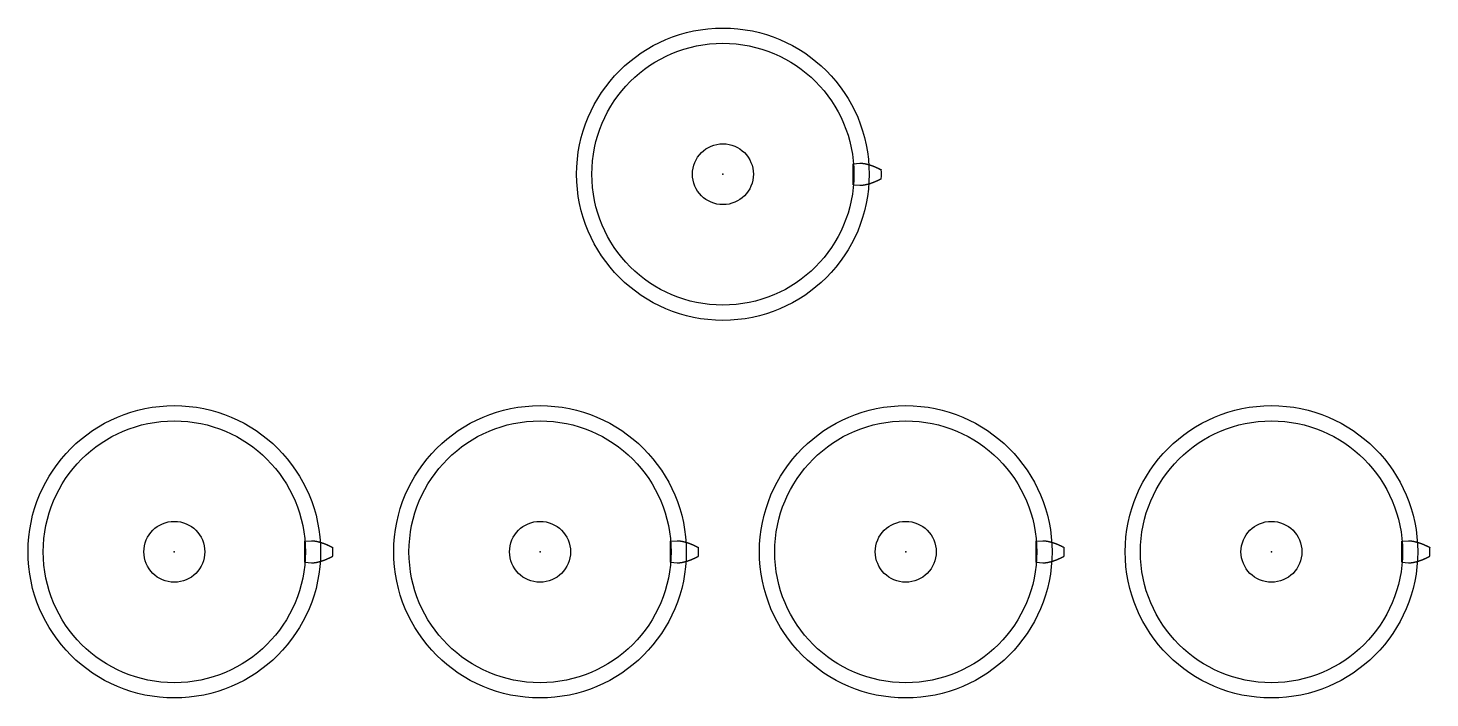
# Model space of a CAD drawing. Header units: millimetres. Extents: x -102 to 13, y -12 to 43.
import ezdxf

# ---------------------------------------------------------------- set-up
doc = ezdxf.new("R2010")
doc.units = ezdxf.units.MM
doc.header["$MEASUREMENT"] = 0
for name, color, linetype in [('Spur Gear (24 teeth)_Sketch1', 7, 'Continuous'), ('Spur Gear (24 teeth)_Sketch2', 7, 'Continuous'), ('Spur Gear (24 teeth)_Sketch3', 7, 'Continuous')]:
    doc.layers.add(name, color=color, linetype=linetype)

# ---------------------------------------------------------------- blocks, each defined once
blk = doc.blocks.new('SpurGear(24teeth)')
at = {"layer": 'Spur Gear (24 teeth)_Sketch1'}
for radius in [1.075, 0.25]:
    blk.add_circle((0, 0), radius, dxfattribs=at)
blk.add_point((0, 0), dxfattribs=at)
at = {"layer": 'Spur Gear (24 teeth)_Sketch2'}
for p, q in [((1.07, 0.086), (1.124, 0.091)), ((1.07, -0.086), (1.07, 0.086)), ((1.07, -0.086), (1.124, -0.091))]:
    blk.add_line(p, q, dxfattribs=at)
blk.add_arc((0, 0), 1.3, 358.4232, 1.5768, dxfattribs=at)
for points in [[(1.124, 0.091), (1.124, 0.091), (1.125, 0.091), (1.127, 0.091), (1.129, 0.091), (1.132, 0.091), (1.134, 0.09), (1.137, 0.09), (1.139, 0.09), (1.142, 0.09), (1.144, 0.09), (1.147, 0.089), (1.149, 0.089), (1.152, 0.089), (1.154, 0.088), (1.157, 0.088), (1.159, 0.087), (1.162, 0.087), (1.164, 0.087), (1.167, 0.086), (1.169, 0.086), (1.172, 0.085), (1.174, 0.084), (1.177, 0.084), (1.179, 0.083), (1.182, 0.083), (1.185, 0.082), (1.187, 0.081), (1.19, 0.081), (1.192, 0.08), (1.195, 0.079), (1.197, 0.079), (1.2, 0.078), (1.202, 0.077), (1.205, 0.076), (1.207, 0.076), (1.21, 0.075), (1.212, 0.074), (1.215, 0.073), (1.217, 0.072), (1.22, 0.071), (1.222, 0.07), (1.225, 0.07), (1.227, 0.069), (1.23, 0.068), (1.232, 0.067), (1.235, 0.066), (1.237, 0.065), (1.24, 0.064), (1.242, 0.063), (1.245, 0.062), (1.247, 0.061), (1.25, 0.06), (1.252, 0.059), (1.255, 0.057), (1.257, 0.056), (1.26, 0.055), (1.262, 0.054), (1.265, 0.053), (1.267, 0.052), (1.27, 0.051), (1.272, 0.05), (1.275, 0.048), (1.277, 0.047), (1.28, 0.046), (1.282, 0.045), (1.285, 0.043), (1.287, 0.042), (1.29, 0.041), (1.292, 0.04), (1.295, 0.038), (1.297, 0.037), (1.298, 0.037), (1.299, 0.036), (1.3, 0.036)], [(1.124, -0.091), (1.124, -0.091), (1.125, -0.091), (1.127, -0.091), (1.129, -0.091), (1.132, -0.091), (1.134, -0.09), (1.137, -0.09), (1.139, -0.09), (1.142, -0.09), (1.144, -0.09), (1.147, -0.089), (1.149, -0.089), (1.152, -0.089), (1.154, -0.088), (1.157, -0.088), (1.159, -0.087), (1.162, -0.087), (1.164, -0.087), (1.167, -0.086), (1.169, -0.086), (1.172, -0.085), (1.174, -0.084), (1.177, -0.084), (1.179, -0.083), (1.182, -0.083), (1.185, -0.082), (1.187, -0.081), (1.19, -0.081), (1.192, -0.08), (1.195, -0.079), (1.197, -0.079), (1.2, -0.078), (1.202, -0.077), (1.205, -0.076), (1.207, -0.076), (1.21, -0.075), (1.212, -0.074), (1.215, -0.073), (1.217, -0.072), (1.22, -0.071), (1.222, -0.07), (1.225, -0.07), (1.227, -0.069), (1.23, -0.068), (1.232, -0.067), (1.235, -0.066), (1.237, -0.065), (1.24, -0.064), (1.242, -0.063), (1.245, -0.062), (1.247, -0.061), (1.25, -0.06), (1.252, -0.059), (1.255, -0.057), (1.257, -0.056), (1.26, -0.055), (1.262, -0.054), (1.265, -0.053), (1.267, -0.052), (1.27, -0.051), (1.272, -0.05), (1.275, -0.048), (1.277, -0.047), (1.28, -0.046), (1.282, -0.045), (1.285, -0.043), (1.287, -0.042), (1.29, -0.041), (1.292, -0.04), (1.295, -0.038), (1.297, -0.037), (1.298, -0.037), (1.299, -0.036), (1.3, -0.036)]]:
    blk.add_open_spline(points, degree=5, dxfattribs=at)
blk.add_point((0, 0), dxfattribs=at)
at = {"layer": 'Spur Gear (24 teeth)_Sketch3'}
blk.add_circle((0, 0), 1.2, dxfattribs=at)
blk.add_point((0, 0), dxfattribs=at)
blk = doc.blocks.new('engrenagemv1')
blk.add_blockref('SpurGear(24teeth)', (0, 0))

msp = doc.modelspace()

# ---------------------------------------------------------------- block references
at = {"xscale": 10, "yscale": 10, "zscale": 10}
for p in [(-45, 31), (-90, 0), (-60, 0), (-30, 0), (0, 0)]:
    msp.add_blockref('engrenagemv1', p, dxfattribs=at)

doc.saveas('drawing.dxf')
